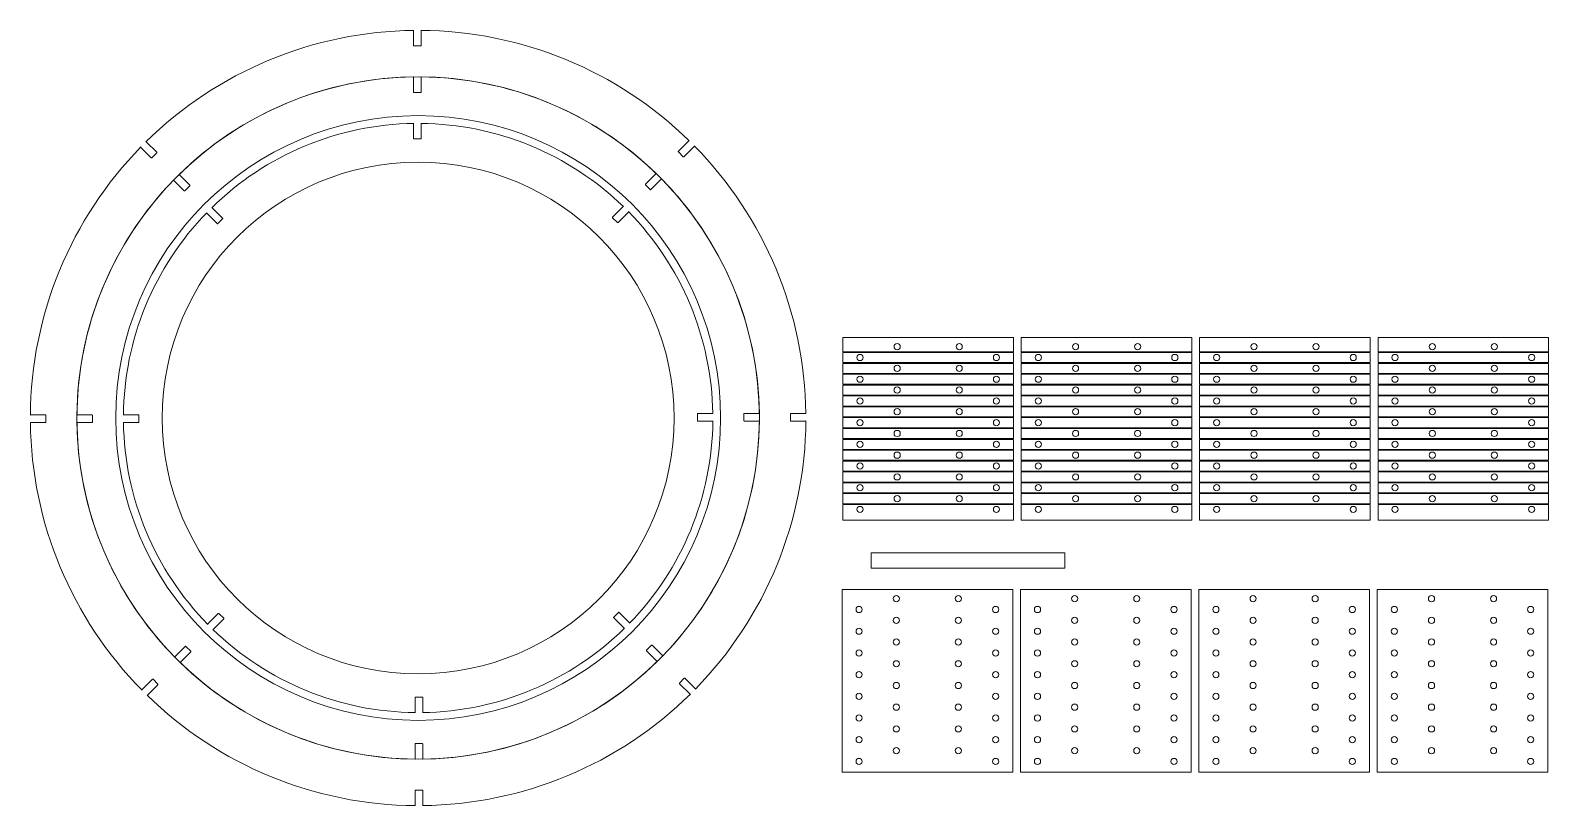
# Model space of a CAD drawing. Extents: x 0 to 979, y 0 to 500.
import ezdxf

# ---------------------------------------------------------------- set-up
doc = ezdxf.new("R2010")
doc.units = 0
doc.layers.get('0').update_dxf_attribs({"linetype": 'CONTINUOUS', "lineweight": 5, "true_color": 0xffffff})

# ---------------------------------------------------------------- blocks, each defined once
blk = doc.blocks.new('ARRAY001')
for points in [[(523.6, 139.5, 0.414214), (523.3, 139.2), (523.3, 21.8, 0.414214), (523.6, 21.5), (633, 21.5, 0.414214), (633.3, 21.8), (633.3, 139.2, 0.414214), (633, 139.5)], [(638.6, 139.5, 0.414214), (638.3, 139.2), (638.3, 21.8, 0.414214), (638.6, 21.5), (748, 21.5, 0.414214), (748.3, 21.8), (748.3, 139.2, 0.414214), (748, 139.5)], [(753.6, 139.5, 0.414214), (753.3, 139.2), (753.3, 21.8, 0.414214), (753.6, 21.5), (863, 21.5, 0.414214), (863.3, 21.8), (863.3, 139.2, 0.414214), (863, 139.5)], [(868.6, 139.5, 0.414214), (868.3, 139.2), (868.3, 21.8, 0.414214), (868.6, 21.5), (978, 21.5, 0.414214), (978.3, 21.8), (978.3, 139.2, 0.414214), (978, 139.5)]]:
    blk.add_lwpolyline(points, format="xyb", close=True)
at = {"color": 0}
for centre in [(534.3, 126.5), (558.3, 133.5), (598.3, 133.5), (622.3, 126.5), (649.3, 126.5), (673.3, 133.5), (713.3, 133.5), (737.3, 126.5), (764.3, 126.5), (788.3, 133.5), (828.3, 133.5), (852.3, 126.5), (879.3, 126.5), (903.3, 133.5), (943.3, 133.5), (967.3, 126.5), (558.3, 119.5), (598.3, 119.5), (673.3, 119.5), (713.3, 119.5), (788.3, 119.5), (828.3, 119.5), (903.3, 119.5), (943.3, 119.5), (534.3, 112.5), (622.3, 112.5), (649.3, 112.5), (737.3, 112.5), (764.3, 112.5), (852.3, 112.5), (879.3, 112.5), (967.3, 112.5), (534.3, 98.5), (558.3, 105.5), (598.3, 105.5), (622.3, 98.5), (649.3, 98.5), (673.3, 105.5), (713.3, 105.5), (737.3, 98.5), (764.3, 98.5), (788.3, 105.5), (828.3, 105.5), (852.3, 98.5), (879.3, 98.5), (903.3, 105.5), (943.3, 105.5), (967.3, 98.5), (558.3, 91.5), (598.3, 91.5), (673.3, 91.5), (713.3, 91.5), (788.3, 91.5), (828.3, 91.5), (903.3, 91.5), (943.3, 91.5), (534.3, 84.5), (558.3, 77.5), (598.3, 77.5), (622.3, 84.5), (649.3, 84.5), (673.3, 77.5), (713.3, 77.5), (737.3, 84.5), (764.3, 84.5), (788.3, 77.5), (828.3, 77.5), (852.3, 84.5), (879.3, 84.5), (903.3, 77.5), (943.3, 77.5), (967.3, 84.5), (534.3, 70.5), (622.3, 70.5), (649.3, 70.5), (737.3, 70.5), (764.3, 70.5), (852.3, 70.5), (879.3, 70.5), (967.3, 70.5), (558.3, 63.5), (598.3, 63.5), (673.3, 63.5), (713.3, 63.5), (788.3, 63.5), (828.3, 63.5), (903.3, 63.5), (943.3, 63.5), (534.3, 56.5), (558.3, 49.5), (598.3, 49.5), (622.3, 56.5), (649.3, 56.5), (673.3, 49.5), (713.3, 49.5), (737.3, 56.5), (764.3, 56.5), (788.3, 49.5), (828.3, 49.5), (852.3, 56.5), (879.3, 56.5), (903.3, 49.5), (943.3, 49.5), (967.3, 56.5), (534.3, 42.5), (622.3, 42.5), (649.3, 42.5), (737.3, 42.5), (764.3, 42.5), (852.3, 42.5), (879.3, 42.5), (967.3, 42.5), (534.3, 28.5), (558.3, 35.5), (598.3, 35.5), (622.3, 28.5), (649.3, 28.5), (673.3, 35.5), (713.3, 35.5), (737.3, 28.5), (764.3, 28.5), (788.3, 35.5), (828.3, 35.5), (852.3, 28.5), (879.3, 28.5), (903.3, 35.5), (943.3, 35.5), (967.3, 28.5)]:
    blk.add_circle(centre, 2, dxfattribs=at)
blk = doc.blocks.new('CUT005')
blk.add_lwpolyline([(469.98, 252.8, 0.315968), (469.7, 253), (460.3, 253, 0.414214), (460, 252.7), (460, 248.3, 0.414214), (460.3, 248), (469.7, 248, 0.351807), (469.99, 248.24, -0.193523), (407.53, 96.43, 0.315968), (407.47, 96.77), (400.83, 103.42, 0.414214), (400.4, 103.42), (397.29, 100.31, 0.414214), (397.29, 99.88), (403.94, 93.23, 0.351807), (404.31, 93.19, -0.193523), (252.8, 30.02, 0.315968), (253, 30.3), (253, 39.7, 0.414214), (252.7, 40), (248.3, 40, 0.414214), (248, 39.7), (248, 30.3, 0.351807), (248.24, 30.01, -0.193523), (96.43, 92.47, 0.315968), (96.77, 92.53), (103.42, 99.17, 0.414214), (103.42, 99.6), (100.31, 102.71, 0.414214), (99.88, 102.71), (93.23, 96.06, 0.351807), (93.19, 95.69, -0.193523), (30.02, 247.2, 0.315968), (30.3, 247), (39.7, 247, 0.414214), (40, 247.3), (40, 251.7, 0.414214), (39.7, 252), (30.3, 252, 0.351807), (30.01, 251.76, -0.193523), (92.47, 403.57, 0.315968), (92.53, 403.23), (99.17, 396.58, 0.414214), (99.6, 396.58), (102.71, 399.69, 0.414214), (102.71, 400.12), (96.06, 406.77, 0.351807), (95.69, 406.81, -0.193523), (247.2, 469.98, 0.315968), (247, 469.7), (247, 460.3, 0.414214), (247.3, 460), (251.7, 460, 0.414214), (252, 460.3), (252, 469.7, 0.351807), (251.76, 469.99, -0.193523), (403.57, 407.53, 0.315968), (403.23, 407.47), (396.58, 400.83, 0.414214), (396.58, 400.4), (399.69, 397.29, 0.414214), (400.12, 397.29), (406.77, 403.94, 0.351807), (406.81, 404.31, -0.193523)], format="xyb", close=True)
at = {"color": 0}
blk.add_circle((250, 250), 195, dxfattribs=at)
blk = doc.blocks.new('CUT003')
blk.add_lwpolyline([(439.98, 252.81, 0.308364), (439.7, 253), (430.3, 253, 0.414214), (430, 252.7), (430, 248.3, 0.414214), (430.3, 248), (439.7, 248, 0.346953), (439.99, 248.23, -0.192655), (386.32, 117.65, 0.308364), (386.26, 117.98), (379.61, 124.63, 0.414214), (379.19, 124.63), (376.08, 121.52, 0.414214), (376.08, 121.09), (382.72, 114.45, 0.346953), (383.09, 114.4, -0.192655), (252.81, 60.02, 0.308364), (253, 60.3), (253, 69.7, 0.414214), (252.7, 70), (248.3, 70, 0.414214), (248, 69.7), (248, 60.3, 0.346953), (248.23, 60.01, -0.192655), (117.65, 113.68, 0.308364), (117.98, 113.74), (124.63, 120.39, 0.414214), (124.63, 120.81), (121.52, 123.92, 0.414214), (121.09, 123.92), (114.45, 117.28, 0.346953), (114.4, 116.91, -0.192655), (60.02, 247.19, 0.308364), (60.3, 247), (69.7, 247, 0.414214), (70, 247.3), (70, 251.7, 0.414214), (69.7, 252), (60.3, 252, 0.346953), (60.01, 251.77, -0.192655), (113.68, 382.35, 0.308364), (113.74, 382.02), (120.39, 375.37, 0.414214), (120.81, 375.37), (123.92, 378.48, 0.414214), (123.92, 378.91), (117.28, 385.55, 0.346953), (116.91, 385.6, -0.192655), (247.19, 439.98, 0.308364), (247, 439.7), (247, 430.3, 0.414214), (247.3, 430), (251.7, 430, 0.414214), (252, 430.3), (252, 439.7, 0.346953), (251.77, 439.99, -0.192655), (382.35, 386.32, 0.308364), (382.02, 386.26), (375.37, 379.61, 0.414214), (375.37, 379.19), (378.48, 376.08, 0.414214), (378.91, 376.08), (385.55, 382.72, 0.346953), (385.6, 383.09, -0.192655)], format="xyb", close=True)
at = {"color": 0}
blk.add_circle((250, 250), 165, dxfattribs=at)
blk = doc.blocks.new('ARRAY008')
for points in [[(633.83, 292.72), (633.83, 301.72, 0.414214), (633.53, 302.02), (524.13, 302.02, 0.414214), (523.83, 301.72), (523.83, 292.72)], [(748.83, 292.72), (748.83, 301.72, 0.414214), (748.53, 302.02), (639.13, 302.02, 0.414214), (638.83, 301.72), (638.83, 292.72)], [(863.83, 292.72), (863.83, 301.72, 0.414214), (863.53, 302.02), (754.13, 302.02, 0.414214), (753.83, 301.72), (753.83, 292.72)], [(978.83, 292.72), (978.83, 301.72, 0.414214), (978.53, 302.02), (869.13, 302.02, 0.414214), (868.83, 301.72), (868.83, 292.72)], [(633.53, 184.02, 0.414214), (633.83, 184.32), (633.83, 194.22), (523.83, 194.22), (523.83, 184.32, 0.414214), (524.13, 184.02)], [(748.53, 184.02, 0.414214), (748.83, 184.32), (748.83, 194.22), (638.83, 194.22), (638.83, 184.32, 0.414214), (639.13, 184.02)], [(863.53, 184.02, 0.414214), (863.83, 184.32), (863.83, 194.22), (753.83, 194.22), (753.83, 184.32, 0.414214), (754.13, 184.02)], [(978.53, 184.02, 0.414214), (978.83, 184.32), (978.83, 194.22), (868.83, 194.22), (868.83, 184.32, 0.414214), (869.13, 184.02)]]:
    blk.add_lwpolyline(points, format="xyb", close=True)
for points in [[(633.83, 285.72), (633.83, 292.22), (523.83, 292.22), (523.83, 285.72)], [(633.83, 278.72), (633.83, 285.22), (523.83, 285.22), (523.83, 278.72)], [(748.83, 285.72), (748.83, 292.22), (638.83, 292.22), (638.83, 285.72)], [(748.83, 278.72), (748.83, 285.22), (638.83, 285.22), (638.83, 278.72)], [(863.83, 285.72), (863.83, 292.22), (753.83, 292.22), (753.83, 285.72)], [(863.83, 278.72), (863.83, 285.22), (753.83, 285.22), (753.83, 278.72)], [(978.83, 285.72), (978.83, 292.22), (868.83, 292.22), (868.83, 285.72)], [(978.83, 278.72), (978.83, 285.22), (868.83, 285.22), (868.83, 278.72)], [(633.83, 271.72), (633.83, 278.22), (523.83, 278.22), (523.83, 271.72)], [(748.83, 271.72), (748.83, 278.22), (638.83, 278.22), (638.83, 271.72)], [(863.83, 271.72), (863.83, 278.22), (753.83, 278.22), (753.83, 271.72)], [(978.83, 271.72), (978.83, 278.22), (868.83, 278.22), (868.83, 271.72)], [(633.83, 264.72), (633.83, 271.22), (523.83, 271.22), (523.83, 264.72)], [(748.83, 264.72), (748.83, 271.22), (638.83, 271.22), (638.83, 264.72)], [(863.83, 264.72), (863.83, 271.22), (753.83, 271.22), (753.83, 264.72)], [(978.83, 264.72), (978.83, 271.22), (868.83, 271.22), (868.83, 264.72)], [(633.83, 257.72), (633.83, 264.22), (523.83, 264.22), (523.83, 257.72)], [(633.83, 250.72), (633.83, 257.22), (523.83, 257.22), (523.83, 250.72)], [(748.83, 257.72), (748.83, 264.22), (638.83, 264.22), (638.83, 257.72)], [(748.83, 250.72), (748.83, 257.22), (638.83, 257.22), (638.83, 250.72)], [(863.83, 257.72), (863.83, 264.22), (753.83, 264.22), (753.83, 257.72)], [(863.83, 250.72), (863.83, 257.22), (753.83, 257.22), (753.83, 250.72)], [(978.83, 257.72), (978.83, 264.22), (868.83, 264.22), (868.83, 257.72)], [(978.83, 250.72), (978.83, 257.22), (868.83, 257.22), (868.83, 250.72)], [(633.83, 243.72), (633.83, 250.22), (523.83, 250.22), (523.83, 243.72)], [(748.83, 243.72), (748.83, 250.22), (638.83, 250.22), (638.83, 243.72)], [(863.83, 243.72), (863.83, 250.22), (753.83, 250.22), (753.83, 243.72)], [(978.83, 243.72), (978.83, 250.22), (868.83, 250.22), (868.83, 243.72)], [(633.83, 236.72), (633.83, 243.22), (523.83, 243.22), (523.83, 236.72)], [(633.83, 229.72), (633.83, 236.22), (523.83, 236.22), (523.83, 229.72)], [(748.83, 236.72), (748.83, 243.22), (638.83, 243.22), (638.83, 236.72)], [(748.83, 229.72), (748.83, 236.22), (638.83, 236.22), (638.83, 229.72)], [(863.83, 236.72), (863.83, 243.22), (753.83, 243.22), (753.83, 236.72)], [(863.83, 229.72), (863.83, 236.22), (753.83, 236.22), (753.83, 229.72)], [(978.83, 236.72), (978.83, 243.22), (868.83, 243.22), (868.83, 236.72)], [(978.83, 229.72), (978.83, 236.22), (868.83, 236.22), (868.83, 229.72)], [(633.83, 222.72), (633.83, 229.22), (523.83, 229.22), (523.83, 222.72)], [(748.83, 222.72), (748.83, 229.22), (638.83, 229.22), (638.83, 222.72)], [(863.83, 222.72), (863.83, 229.22), (753.83, 229.22), (753.83, 222.72)], [(978.83, 222.72), (978.83, 229.22), (868.83, 229.22), (868.83, 222.72)], [(633.83, 215.72), (633.83, 222.22), (523.83, 222.22), (523.83, 215.72)], [(748.83, 215.72), (748.83, 222.22), (638.83, 222.22), (638.83, 215.72)], [(863.83, 215.72), (863.83, 222.22), (753.83, 222.22), (753.83, 215.72)], [(978.83, 215.72), (978.83, 222.22), (868.83, 222.22), (868.83, 215.72)], [(633.83, 208.72), (633.83, 215.22), (523.83, 215.22), (523.83, 208.72)], [(633.83, 201.72), (633.83, 208.22), (523.83, 208.22), (523.83, 201.72)], [(748.83, 208.72), (748.83, 215.22), (638.83, 215.22), (638.83, 208.72)], [(748.83, 201.72), (748.83, 208.22), (638.83, 208.22), (638.83, 201.72)], [(863.83, 208.72), (863.83, 215.22), (753.83, 215.22), (753.83, 208.72)], [(863.83, 201.72), (863.83, 208.22), (753.83, 208.22), (753.83, 201.72)], [(978.83, 208.72), (978.83, 215.22), (868.83, 215.22), (868.83, 208.72)], [(978.83, 201.72), (978.83, 208.22), (868.83, 208.22), (868.83, 201.72)], [(633.83, 194.72), (633.83, 201.22), (523.83, 201.22), (523.83, 194.72)], [(748.83, 194.72), (748.83, 201.22), (638.83, 201.22), (638.83, 194.72)], [(863.83, 194.72), (863.83, 201.22), (753.83, 201.22), (753.83, 194.72)], [(978.83, 194.72), (978.83, 201.22), (868.83, 201.22), (868.83, 194.72)]]:
    blk.add_lwpolyline(points, close=True)
at = {"color": 0}
for centre in [(558.83, 296.02), (598.83, 296.02), (673.83, 296.02), (713.83, 296.02), (788.83, 296.02), (828.83, 296.02), (903.83, 296.02), (943.83, 296.02), (534.83, 289.02), (558.83, 282.02), (598.83, 282.02), (622.83, 289.02), (649.83, 289.02), (673.83, 282.02), (713.83, 282.02), (737.83, 289.02), (764.83, 289.02), (788.83, 282.02), (828.83, 282.02), (852.83, 289.02), (879.83, 289.02), (903.83, 282.02), (943.83, 282.02), (967.83, 289.02), (534.83, 275.02), (622.83, 275.02), (649.83, 275.02), (737.83, 275.02), (764.83, 275.02), (852.83, 275.02), (879.83, 275.02), (967.83, 275.02), (558.83, 268.02), (598.83, 268.02), (673.83, 268.02), (713.83, 268.02), (788.83, 268.02), (828.83, 268.02), (903.83, 268.02), (943.83, 268.02), (534.83, 261.02), (558.83, 254.02), (598.83, 254.02), (622.83, 261.02), (649.83, 261.02), (673.83, 254.02), (713.83, 254.02), (737.83, 261.02), (764.83, 261.02), (788.83, 254.02), (828.83, 254.02), (852.83, 261.02), (879.83, 261.02), (903.83, 254.02), (943.83, 254.02), (967.83, 261.02), (534.83, 247.02), (622.83, 247.02), (649.83, 247.02), (737.83, 247.02), (764.83, 247.02), (852.83, 247.02), (879.83, 247.02), (967.83, 247.02), (534.83, 233.02), (558.83, 240.02), (598.83, 240.02), (622.83, 233.02), (649.83, 233.02), (673.83, 240.02), (713.83, 240.02), (737.83, 233.02), (764.83, 233.02), (788.83, 240.02), (828.83, 240.02), (852.83, 233.02), (879.83, 233.02), (903.83, 240.02), (943.83, 240.02), (967.83, 233.02), (558.83, 226.02), (598.83, 226.02), (673.83, 226.02), (713.83, 226.02), (788.83, 226.02), (828.83, 226.02), (903.83, 226.02), (943.83, 226.02), (534.83, 219.02), (622.83, 219.02), (649.83, 219.02), (737.83, 219.02), (764.83, 219.02), (852.83, 219.02), (879.83, 219.02), (967.83, 219.02), (534.83, 205.02), (558.83, 212.02), (598.83, 212.02), (622.83, 205.02), (649.83, 205.02), (673.83, 212.02), (713.83, 212.02), (737.83, 205.02), (764.83, 205.02), (788.83, 212.02), (828.83, 212.02), (852.83, 205.02), (879.83, 205.02), (903.83, 212.02), (943.83, 212.02), (967.83, 205.02), (558.83, 198.02), (598.83, 198.02), (673.83, 198.02), (713.83, 198.02), (788.83, 198.02), (828.83, 198.02), (903.83, 198.02), (943.83, 198.02), (534.83, 191.02), (622.83, 191.02), (649.83, 191.02), (737.83, 191.02), (764.83, 191.02), (852.83, 191.02), (879.83, 191.02), (967.83, 191.02)]:
    blk.add_circle(centre, 2, dxfattribs=at)
blk = doc.blocks.new('CUT004')
blk.add_lwpolyline([(499.98, 252.8, 0.322139), (499.7, 253), (490.3, 253, 0.414214), (490, 252.7), (490, 248.3, 0.414214), (490.3, 248), (499.7, 248, 0.355746), (499.99, 248.24, -0.19418), (428.74, 75.21, 0.322139), (428.69, 75.56), (422.04, 82.2, 0.414214), (421.61, 82.2), (418.5, 79.09, 0.414214), (418.5, 78.67), (425.15, 72.02, 0.355746), (425.53, 71.98, -0.19418), (252.8, 0.02, 0.322139), (253, 0.3), (253, 9.7, 0.414214), (252.7, 10), (248.3, 10, 0.414214), (248, 9.7), (248, 0.3, 0.355746), (248.24, 0.01, -0.19418), (75.21, 71.26, 0.322139), (75.56, 71.31), (82.2, 77.96, 0.414214), (82.2, 78.39), (79.09, 81.5, 0.414214), (78.67, 81.5), (72.02, 74.85, 0.355746), (71.98, 74.47, -0.19418), (0.02, 247.2, 0.322139), (0.3, 247), (9.7, 247, 0.414214), (10, 247.3), (10, 251.7, 0.414214), (9.7, 252), (0.3, 252, 0.355746), (0.01, 251.76, -0.19418), (71.26, 424.79, 0.322139), (71.31, 424.44), (77.96, 417.8, 0.414214), (78.39, 417.8), (81.5, 420.91, 0.414214), (81.5, 421.33), (74.85, 427.98, 0.355746), (74.47, 428.02, -0.19418), (247.2, 499.98, 0.322139), (247, 499.7), (247, 490.3, 0.414214), (247.3, 490), (251.7, 490, 0.414214), (252, 490.3), (252, 499.7, 0.355746), (251.76, 499.99, -0.19418), (424.79, 428.74, 0.322139), (424.44, 428.69), (417.8, 422.04, 0.414214), (417.8, 421.61), (420.91, 418.5, 0.414214), (421.33, 418.5), (427.98, 425.15, 0.355746), (428.02, 425.53, -0.19418)], format="xyb", close=True)
at = {"color": 0}
blk.add_circle((250, 250), 220, dxfattribs=at)

msp = doc.modelspace()

# ---------------------------------------------------------------- linework, layer by layer
msp.add_lwpolyline([(542, 153.15), (667, 153.15), (667, 163.15), (542, 163.15)], close=True)

# ---------------------------------------------------------------- block references
at = {"color": 0}
for name in ['CUT004', 'CUT005', 'CUT003', 'ARRAY008', 'ARRAY001']:
    msp.add_blockref(name, (0, 0), dxfattribs=at)

doc.saveas('drawing.dxf')
